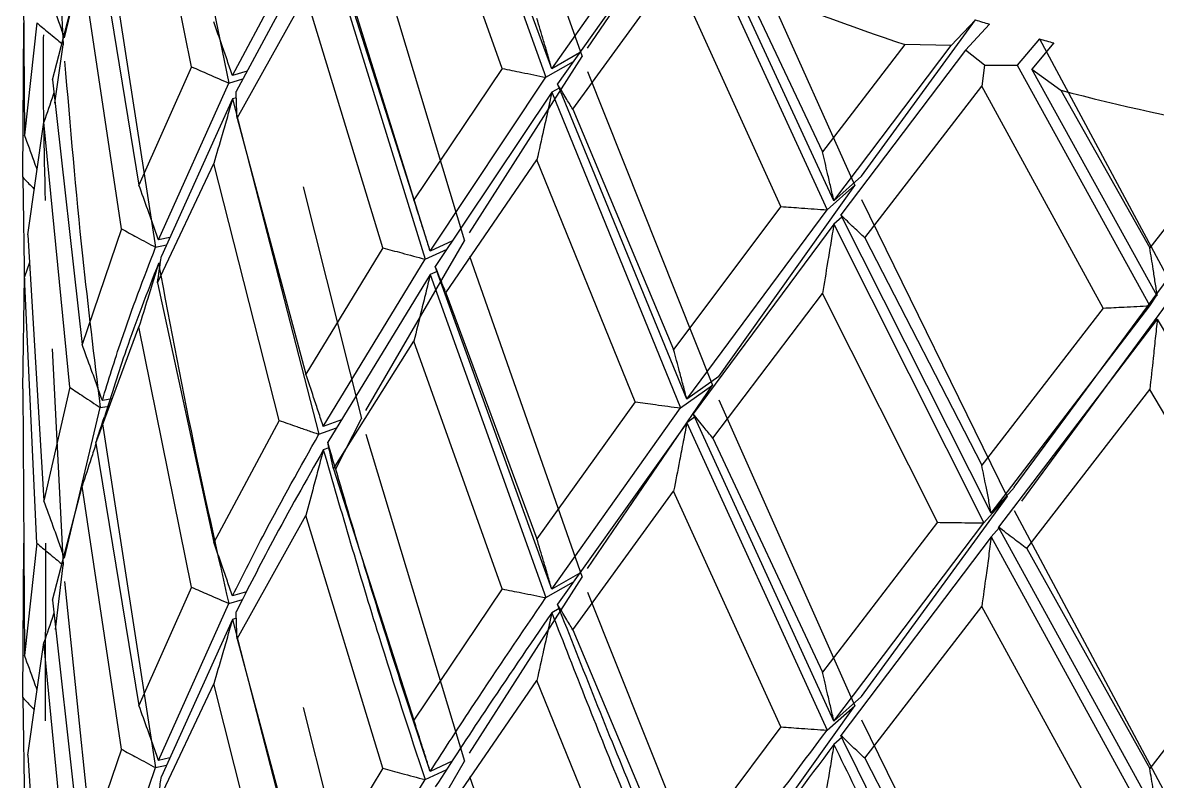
# Model space of a CAD drawing. Extents: x 0 to 16.5, y -14 to 0.
# Drawn here: x 13.3648 to 13.4438, y -5.3993 to -5.3464 of the extents above; entities that cross this region are included whole.
import ezdxf

# ---------------------------------------------------------------- set-up
doc = ezdxf.new("R2010")
doc.units = 0
doc.header["$LTSCALE"] = 0.5
doc.header["$MEASUREMENT"] = 0
doc.layers.add('Mounting', color=4, linetype='CONTINUOUS')

msp = doc.modelspace()

# ---------------------------------------------------------------- linework, layer by layer
at = {"layer": 'Mounting', "linetype": 'Continuous', "lineweight": 25, "transparency": 16777216}
for p, q in [((13.37422769148238, -5.326858379747407), (13.37912292658398, -5.35057247129852)), ((13.39715493361664, -5.330113112648064), (13.40374992453216, -5.348732970523685)), ((13.37653733125939, -5.34944193522395), (13.37286204801725, -5.331280867772051)), ((13.39444349934177, -5.33142407704068), (13.4012369837121, -5.350169865233184)), ((13.40163938021012, -5.349586549250645), (13.39518025771172, -5.331926822179383)), ((13.36682221947209, -5.332811144837649), (13.3675907288705, -5.347899641075742)), ((13.39817277097287, -5.349555851701567), (13.39202521702828, -5.332292005425757)), ((13.36476049593897, -5.335609636875319), (13.36489348068837, -5.354205878972522)), ((13.36767862846143, -5.347408282346521), (13.37016632888385, -5.336914120171201)), ((13.37031269103509, -5.338048891150009), (13.37402452771452, -5.362023563153613)), ((13.40414051740935, -5.348142820404874), (13.41092449139708, -5.338135411727066)), ((13.37938071099354, -5.350049557781219), (13.38540581426451, -5.338777367670914)), ((13.38868188508342, -5.338758658744325), (13.39556344787272, -5.361580474178226)), ((13.36985086927174, -5.339388749963859), (13.37286194308557, -5.357697115753112)), ((13.38571530946654, -5.33987053345065), (13.37964088768616, -5.351159171646941)), ((13.38571530946665, -5.33987053345075), (13.3928041136996, -5.362857668336247)), ((13.39316206839622, -5.362297403695649), (13.38602709858262, -5.339329518984826)), ((13.40163947568184, -5.349586604351686), (13.40862759479628, -5.339687888096535)), ((13.41481126465759, -5.339969518192817), (13.4227668213913, -5.357706733972009)), ((13.4094986849431, -5.340113104995595), (13.40204374687409, -5.350635484711631)), ((13.3864308044054, -5.34118716923615), (13.39202523632667, -5.358708882463787)), ((13.41263134465658, -5.34157719411111), (13.42082634387291, -5.359413774836355)), ((13.36682875670112, -5.350341795923157), (13.36889967358263, -5.342387294656959)), ((13.37165782361739, -5.36074327033954), (13.36889966836562, -5.342387254991138)), ((13.42130399974914, -5.358777074521413), (13.41353311291376, -5.341980545562919)), ((13.40310776683511, -5.352403961154991), (13.4101338494714, -5.342743315943821)), ((13.41760791207664, -5.359180869059429), (13.41013384930731, -5.342743315554372)), ((13.41497398545463, -5.343657861695803), (13.42050739639586, -5.35536511998265)), ((13.37970583259548, -5.353030978092519), (13.38448850637841, -5.344450185929418)), ((13.38986775155075, -5.362062096431998), (13.38448853300316, -5.344450278715186)), ((13.3647604950526, -5.3571298082189), (13.36483744338769, -5.34636976833022)), ((13.36573697523638, -5.346363394199386), (13.36489348036077, -5.354205866543595)), ((13.42323047134854, -5.357064765137892), (13.43116989019895, -5.34616422950468)), ((13.43116989019895, -5.34616422950468), (13.42948242454762, -5.347958386355046)), ((13.43214577093817, -5.346466533941992), (13.43048768279458, -5.348269790946361)), ((13.36701231642139, -5.351978234967632), (13.36759071914638, -5.347899638895171)), ((13.42624141842158, -5.347880926195657), (13.42050736818485, -5.355365066503282)), ((13.42130411298424, -5.358777116962216), (13.42948245200952, -5.347958397231537)), ((13.42948245321426, -5.347958395391743), (13.42624141986058, -5.347880924287779)), ((13.43563244953567, -5.347491862083317), (13.43407932215141, -5.349325984915225)), ((13.43662981503793, -5.347769830488645), (13.43510671013555, -5.349612323011641)), ((13.43563244953567, -5.347491862083317), (13.44460087608329, -5.364202462202144)), ((13.39591095103329, -5.361012707050634), (13.40374982490047, -5.348732976783566)), ((13.40358067666579, -5.34846616301968), (13.40163942840285, -5.349586545089693)), ((13.43048768742508, -5.348269795464262), (13.42178321281728, -5.359772411679018)), ((13.43181389103403, -5.349329813084807), (13.43048768904335, -5.34826979333728)), ((13.37653733434848, -5.349441949137372), (13.37286196054733, -5.3576972109243)), ((13.39817276738867, -5.349555791326338), (13.39202523003112, -5.358708863823082)), ((13.40123701287909, -5.350169839830713), (13.4031475240621, -5.349077542501163)), ((13.43181389103403, -5.349329813084807), (13.43161176137915, -5.350793289941464)), ((13.43181389103403, -5.349329813084807), (13.43407931512701, -5.349325983402906)), ((13.43407931677299, -5.349325986489788), (13.44331767004559, -5.366105053012859)), ((13.36682875148326, -5.350341740717866), (13.36889968884579, -5.368804292009742)), ((13.37912286369143, -5.350572489548881), (13.38011114956534, -5.350285242176184)), ((13.38039912462587, -5.349750072511441), (13.37938065747864, -5.350049573357978)), ((13.39316206857784, -5.362297403825096), (13.40123707336807, -5.350169895465669)), ((13.40414065362402, -5.349776326409298), (13.41285089462242, -5.371652336728914)), ((13.43510668207639, -5.349612313230779), (13.43712030922938, -5.351080081050938)), ((13.44384970944616, -5.36540710417465), (13.43510668331736, -5.349612315845491)), ((13.3742276851273, -5.361514574166861), (13.37912289663199, -5.350572536194719)), ((13.40216004671233, -5.350919371203219), (13.40163943839944, -5.351219837792669)), ((13.41105445352803, -5.372623907737392), (13.40204368899078, -5.350635429792533)), ((13.42346110740478, -5.361374562478588), (13.43161176110713, -5.350793290312197)), ((13.44008568010553, -5.366263432423352), (13.43161176091899, -5.350793289944122)), ((13.43712030922037, -5.351080080707817), (13.44332561347249, -5.362075263790416)), ((13.37938070965165, -5.351682789744416), (13.37443339228459, -5.362638312484165)), ((13.37965334657726, -5.351602615241745), (13.37938070980814, -5.351682789593923)), ((13.37938070965165, -5.351682789744416), (13.38540575651654, -5.375066818460141)), ((13.40163941414762, -5.351219880987287), (13.39352210996507, -5.363369395011631)), ((13.40163941414777, -5.351219880987372), (13.41061197275123, -5.373232727117056)), ((13.40310779918318, -5.352404041731617), (13.41013387313884, -5.369160189976142)), ((13.36512575983848, -5.3611522509308), (13.36623377064111, -5.353293737581424)), ((13.36804454440909, -5.371788161625375), (13.3662337679341, -5.353293703620608)), ((13.37970582345633, -5.353030941318252), (13.38448837353049, -5.370866542735115)), ((13.44966284415464, -5.353858822939358), (13.44332558206892, -5.362075213927284)), ((13.37415893781868, -5.364503786169308), (13.37807727043764, -5.356185993448946)), ((13.38262952309244, -5.374098496737332), (13.37807725638628, -5.356185933836429)), ((13.394259920133, -5.365192506010033), (13.40060501701947, -5.355936654700741)), ((13.40745317689424, -5.372806889958881), (13.40060512070409, -5.355936783665484)), ((13.36476049469675, -5.357129779300621), (13.36489347535157, -5.364950663421155)), ((13.42323174350904, -5.357063879366493), (13.42130405671859, -5.358777063981279)), ((13.38431233416215, -5.357818674404854), (13.38838126840007, -5.373963185260592)), ((13.41328045644632, -5.371037432525554), (13.42276670302601, -5.357706753455673)), ((13.42082637051988, -5.35941374604819), (13.4227681280158, -5.357705734246736)), ((13.42323063290717, -5.358698253079254), (13.43338887278666, -5.379429693729051)), ((13.41760790778184, -5.35918080916214), (13.41013386536448, -5.369160172188927)), ((13.41105445375232, -5.372623907842211), (13.42082644360431, -5.359413793580529)), ((13.43227588317053, -5.380577751979359), (13.42178313755833, -5.359772364836374)), ((13.42130404573866, -5.360410401409638), (13.41149862429787, -5.373647115208144)), ((13.42130404573884, -5.360410401409709), (13.43176821484673, -5.381244207787176)), ((13.42185704376235, -5.359918908671887), (13.42130406441832, -5.360410355610782)), ((13.36512576138565, -5.361152288525744), (13.3662337955568, -5.379710873946024)), ((13.37165783103799, -5.36074331361317), (13.36889968722567, -5.368804279698963)), ((13.37502014563446, -5.361338984143146), (13.37422772222705, -5.361514541830957)), ((13.42346114539878, -5.36137463878822), (13.4316117882421, -5.377210161262823)), ((13.37402453333595, -5.362023557444886), (13.37478612756141, -5.361857202428013)), ((13.38986775592689, -5.362062109892562), (13.38448840006848, -5.370866635237292)), ((13.38868182799674, -5.373415037487646), (13.39556346720038, -5.361580474027221)), ((13.3928040587753, -5.362857693733417), (13.39433853098725, -5.362147422983043)), ((13.39472697311128, -5.361566025153465), (13.39316202186787, -5.362297425481529)), ((13.38571531322314, -5.374526701383289), (13.39280407115178, -5.362857737630307)), ((13.39591091941946, -5.362645911310523), (13.40374986367861, -5.385022793930887)), ((13.36524193342412, -5.36309806669351), (13.36489348796565, -5.364079234985397)), ((13.37435953240931, -5.363118657386423), (13.37422767974507, -5.363147868724852)), ((13.3936433942015, -5.363705681480724), (13.39316206751025, -5.363930635774466)), ((13.40163941686483, -5.385876048179114), (13.39352215600342, -5.363369527442387)), ((13.36476049197193, -5.371899947523644), (13.36489348402727, -5.364079166054324)), ((13.36573699341945, -5.382653656028722), (13.36489348619946, -5.364079248243286)), ((13.37415892693607, -5.364503731940715), (13.37807730701152, -5.382602968818105)), ((13.39316206737376, -5.363930635942737), (13.38602714503359, -5.375619062378306)), ((13.39316206737376, -5.363930635942737), (13.40123700096475, -5.386459354149906)), ((13.43388171936095, -5.378758835859742), (13.44460074415755, -5.364202496868558)), ((13.39425990771313, -5.365192470543548), (13.4006049136602, -5.382353069918452)), ((13.41287705387966, -5.375341854248717), (13.42050739790309, -5.365238282748223)), ((13.42852503981815, -5.381206716768261), (13.42050743890157, -5.365238367238248)), ((13.44511722805219, -5.365134447667444), (13.4343757401736, -5.379719901981773)), ((13.44331769300795, -5.366105021215361), (13.44382208958343, -5.365357207276375)), ((13.43227588342767, -5.38057775205499), (13.44331777549366, -5.366105059310755)), ((13.44008567528783, -5.366263373078837), (13.43161177932871, -5.37721014448789)), ((13.36985089015342, -5.375678873565519), (13.37286198748426, -5.367570483270697)), ((13.37653736667281, -5.385732123289415), (13.3728619834196, -5.367570461496285)), ((13.44384976547776, -5.367040424874247), (13.43278477074733, -5.381543146545923)), ((13.44384976547797, -5.36704042487429), (13.45534821068762, -5.386541970197953)), ((13.36682219020965, -5.369100794974486), (13.36759070957321, -5.384189978366635)), ((13.38643067452774, -5.377476716164196), (13.39202517853396, -5.368581870932502)), ((13.39817258281857, -5.385845328710047), (13.392025159056, -5.368581813353885)), ((13.4041405795082, -5.384432713111423), (13.41285091853819, -5.371652333954742)), ((13.41061192819566, -5.37323275854871), (13.41285387956827, -5.371650195472341)), ((13.41328342745278, -5.371035284707943), (13.41105441588874, -5.372623934628933)), ((13.36476049144277, -5.371899991575233), (13.36489347287338, -5.390495561238552)), ((13.36804454096211, -5.371788132937752), (13.36623378901168, -5.379710791342632)), ((13.43474357575581, -5.383035447588554), (13.44332561515029, -5.371948426362792)), ((13.45216239879866, -5.386894464121724), (13.44332566078844, -5.371948505597388)), ((13.36767861962806, -5.383698662171412), (13.37016637347853, -5.373204201084974)), ((13.37016639654862, -5.373204236792475), (13.37080589468268, -5.373107203305182)), ((13.37099409020058, -5.372600423701925), (13.37031274788047, -5.372705790277152)), ((13.40745318236619, -5.372806902822063), (13.40060501701947, -5.382353198488971)), ((13.40163941741061, -5.385876048494112), (13.41061191946711, -5.373232802224322)), ((13.41328041740649, -5.372670641071323), (13.42276674909555, -5.393996565456106)), ((13.38262953991053, -5.374098557799897), (13.37807730416969, -5.382602956777944)), ((13.38698427628395, -5.37405109041228), (13.38571533708573, -5.374526691993935)), ((13.38658656450742, -5.377476492559026), (13.38838132695995, -5.373963188691306)), ((13.41159991416338, -5.373868381438243), (13.41105445284921, -5.374257139911123)), ((13.42130404771812, -5.395066568316565), (13.41149868040858, -5.373647241442498)), ((13.37031270619794, -5.374339122507621), (13.37008676721054, -5.375043695412614)), ((13.370350590485, -5.374333262688893), (13.37031270563036, -5.374339121413868)), ((13.37031270619794, -5.374339122507621), (13.37402451085183, -5.398313902637994)), ((13.38540576279562, -5.375066812029516), (13.38664482003859, -5.374607187474425)), ((13.41105445273868, -5.374257140094386), (13.40204375186929, -5.386924966554034)), ((13.41105445273868, -5.374257140094386), (13.42082635970998, -5.395703261745865)), ((13.36985089563672, -5.37567891073401), (13.37286204028907, -5.393987625103364)), ((13.38868175197106, -5.37504816640373), (13.39556347034213, -5.397870529680176)), ((13.41287703872189, -5.375341820455105), (13.42050719333522, -5.391654680946743)), ((13.38610989867889, -5.376012126807552), (13.38571529892254, -5.376160023779804)), ((13.38643065845593, -5.377476663570647), (13.39202522923252, -5.394998841007677)), ((13.3668287821505, -5.386632049746567), (13.36889970535768, -5.378677577887387)), ((13.37165787147287, -5.397033588771023), (13.36889971609968, -5.378677659292961)), ((13.43388386064971, -5.378756377928255), (13.43227585606527, -5.380577782798326)), ((13.40310763304777, -5.388693606615931), (13.41013380177078, -5.379033186279798)), ((13.41760768661944, -5.395470371157742), (13.41013377771748, -5.379033131341799)), ((13.42323054500147, -5.393354649609677), (13.43338890024531, -5.379429687838481)), ((13.43176818260716, -5.381244243877262), (13.43339103697118, -5.379427240124144)), ((13.43388167460133, -5.380392049488833), (13.44460079550502, -5.400492302959634)), ((13.37970585841514, -5.389321061532584), (13.38448843451224, -5.38073991456136)), ((13.38986781732543, -5.39835227897683), (13.38448842508756, -5.380739882088804)), ((13.42852504614674, -5.381206728915615), (13.42050723420017, -5.391654765180192)), ((13.42130404836545, -5.395066568559187), (13.4317681531551, -5.381244289868917)), ((13.43281571491942, -5.381599510193894), (13.43227588272848, -5.382210984221089)), ((13.44384976663294, -5.401696591591019), (13.43278483447806, -5.381543265510643)), ((13.36476049003152, -5.393419368808054), (13.36483743776846, -5.382659845436422)), ((13.36573698927992, -5.382653591872923), (13.36489347514081, -5.390495648059769)), ((13.36634037881822, -5.382657762990064), (13.36632585252431, -5.395059065773722)), ((13.43227588264875, -5.382210984415892), (13.42178321411628, -5.396061893139617)), ((13.43227588264875, -5.382210984415892), (13.44331768377493, -5.402394538128831)), ((13.43474355852261, -5.383035415759792), (13.44332538743208, -5.398364850783949)), ((13.36705726870174, -5.388669029208259), (13.36759070826393, -5.384189979184441)), ((13.39591093372652, -5.397302721642134), (13.40374993990198, -5.385022789185598)), ((13.40359105256072, -5.384749671099868), (13.40163943743416, -5.385876036442596)), ((13.36767862022169, -5.38533189759552), (13.37016639343768, -5.409493751744861)), ((13.37653736395762, -5.385732111792109), (13.37286202529521, -5.393987543806531)), ((13.39817260500492, -5.385845387406562), (13.39202522529322, -5.394998829378892)), ((13.40123700762704, -5.386459346934259), (13.40315491574973, -5.385362820455782)), ((13.36682878624125, -5.386632093582094), (13.36889965019773, -5.405093977094253)), ((13.37912297426029, -5.386862644002449), (13.38008894551056, -5.386581882509745)), ((13.38036326763397, -5.386050756689883), (13.37938076208798, -5.386339682242493)), ((13.40414048080378, -5.3860658526267), (13.41285092242574, -5.407942389181301)), ((13.37422768711915, -5.397804929028908), (13.37912295875986, -5.386862610634651)), ((13.40215798059422, -5.387210079219528), (13.4016394052577, -5.387509372495316)), ((13.42346095026652, -5.397664225587192), (13.43161170641782, -5.387083166859185)), ((13.44008542719897, -5.402552963539407), (13.43161167884045, -5.38708311505313)), ((13.45216240570732, -5.386894475466093), (13.44332543292159, -5.398364929779106)), ((13.37938072363844, -5.387973019333813), (13.37443337463142, -5.398928635309531)), ((13.37965336417003, -5.387892842711878), (13.37938072311488, -5.387973018306241)), ((13.37938072363844, -5.387973019333813), (13.38540574282543, -5.411357159797916)), ((13.40310761248922, -5.388693556244391), (13.4101338643783, -5.40545014948178)), ((13.36512574432432, -5.397441849865828), (13.36623377792049, -5.389583809852226)), ((13.36804449577023, -5.408077725469539), (13.3662337788848, -5.389583822084532)), ((13.37970586759494, -5.389321097811631), (13.3844885212581, -5.407157037227762)), ((13.39425995522117, -5.401482585755446), (13.40060501701947, -5.392226447201935)), ((13.40745325913914, -5.409097063524797), (13.40060498059693, -5.392226402084262)), ((13.37415899089725, -5.400794035229211), (13.37807732310042, -5.392476277466571)), ((13.38262956896821, -5.4103888065126), (13.37807733550542, -5.392476329729888)), ((13.36476049098295, -5.393419448197889), (13.36489348024849, -5.401240456389516)), ((13.42323144675238, -5.393353639507225), (13.42130406367483, -5.395066554364377)), ((13.38431240575988, -5.394108952858261), (13.38838131537913, -5.4102533419492)), ((13.41328043507423, -5.407327449463324), (13.42276683965105, -5.39399655059394)), ((13.42082636646432, -5.395703253716349), (13.42276761840093, -5.393995686463398)), ((13.41760771320441, -5.39547042689577), (13.41013385951364, -5.405450138387053)), ((13.42323042793215, -5.394987802213876), (13.43338890470876, -5.415719742558466)), ((13.42185621585798, -5.396209160014507), (13.42130403889137, -5.396699893872295)), ((13.37165786076769, -5.397033525515724), (13.36889966141106, -5.405094063097721)), ((13.36512574295553, -5.397441814008488), (13.36623377357621, -5.41600057464909)), ((13.37502009616427, -5.397629374677308), (13.3742276887907, -5.397804928753771)), ((13.42346092611974, -5.397664177927496), (13.43161177819805, -5.413500121909152)), ((13.37031269209242, -5.408995382830398), (13.37402450943907, -5.398313903620917)), ((13.37402450967949, -5.398313903822341), (13.37478609790079, -5.398147550191098)), ((13.38986780827664, -5.39835225182216), (13.38448849847082, -5.4071569582227)), ((13.38868178963016, -5.409705093643126), (13.39556342474776, -5.397870529910108)), ((13.39280415535087, -5.399147835621534), (13.39431444831575, -5.39844875696653)), ((13.39469131896899, -5.397872828331955), (13.39316211310932, -5.398587522485656)), ((13.38571530459641, -5.410817084855523), (13.39280414809755, -5.39914780363398)), ((13.3959109998795, -5.398936143565663), (13.40374990842998, -5.42131290014666))]:
    msp.add_line(p, q, dxfattribs=at)
for centre, radius, start, end in [((13.4740582792686, -5.203159402583026), 0.1524164388723026, 247.1916207016378, 251.716134890516), ((13.47893738779864, -5.193690399869155), 0.1597811082408128, 252.6050999310994, 252.9714466228035), ((13.480782245969, -5.187420262743316), 0.1663172301153322, 254.2483632720139, 254.6050478810791), ((13.48348490630166, -5.171498190963206), 0.1854705665343186, 255.5234592201608, 259.4928572152457)]:
    msp.add_arc(centre, radius, start, end, dxfattribs=at)
for points, knots in [([(13.36762885643946, -5.347268570513378), (13.36751440051814, -5.346946520203232), (13.36726893342645, -5.34625583725655), (13.36680580682232, -5.344972462193894), (13.36645212554856, -5.344012814881296), (13.36623377810161, -5.34342037033808)], [0, 0, 0, 0, 0.2505381069088048, 0.5373147998438298, 1, 1, 1, 1]), ([(13.36573700412148, -5.346363340673676), (13.36601237602424, -5.346593464926599), (13.3664572876427, -5.346965271028793), (13.3670414747456, -5.347448532679849), (13.36734991159965, -5.347701814485589), (13.36748679838539, -5.347814223012065)], [0, 0, 0, 0, 0.4746201760551485, 0.7668321588286037, 1, 1, 1, 1]), ([(13.37938071092803, -5.350049557913593), (13.37926253776688, -5.349703697048838), (13.37902619144293, -5.349011975314411), (13.37859334270922, -5.347765538162506), (13.37827427285071, -5.346867440603418), (13.3780772985043, -5.346313009731972)], [0, 0, 0, 0, 0.2767567877840318, 0.5535135795018719, 1, 1, 1, 1]), ([(13.40163942794637, -5.349586673447448), (13.40154564910923, -5.349260184101212), (13.40135809143364, -5.348607205404079), (13.40101457420435, -5.347431640360924), (13.40076134937947, -5.346585762960359), (13.4006050146205, -5.34606353912389)], [0, 0, 0, 0, 0.2767379150879114, 0.5534758340930921, 1, 1, 1, 1]), ([(13.36620018651384, -5.347210821997535), (13.36619627651699, -5.347510303424315), (13.36614597293973, -5.351363244392473), (13.36623953843064, -5.355216137878514), (13.36632583126231, -5.358769553628491)], [0, 0, 0, 0, 0.07772800809505868, 1, 1, 1, 1]), ([(13.36767864191396, -5.349041615014343), (13.36806457899907, -5.353573985871506), (13.36875189170238, -5.361645653991388), (13.36973519736346, -5.369680911190727), (13.37016636115552, -5.373204242847635)], [0, 0, 0, 0, 0.5615160075763395, 0.9999999999999999, 0.9999999999999999, 0.9999999999999999, 0.9999999999999999]), ([(13.37653733704877, -5.349441936298774), (13.376922436741, -5.349611690399186), (13.37754463971272, -5.349885960952662), (13.37840712993725, -5.350262334007908), (13.37888432654731, -5.35046908982352), (13.37912292586085, -5.350572468168281)], [0, 0, 0, 0, 0.4481508116984644, 0.7240742395864506, 1, 1, 1, 1]), ([(13.39817272872414, -5.349555871583078), (13.39862987133724, -5.349648635782131), (13.39936845960712, -5.349798511438706), (13.40039022890641, -5.350002632946939), (13.40095474440573, -5.350114155235858), (13.40123700334822, -5.350169916615968)], [0, 0, 0, 0, 0.4481630807123534, 0.7240803743193037, 1, 1, 1, 1]), ([(13.37970584893512, -5.353030942905761), (13.37969425066054, -5.352751352763391), (13.37967551142363, -5.352299621268401), (13.37965488678594, -5.351675680992429), (13.37964555455699, -5.35133134092942), (13.37964088842281, -5.351159170170206)], [0, 0, 0, 0, 0.4481514002250771, 0.7240745338566665, 1, 1, 1, 1]), ([(13.40310765975624, -5.352404043291415), (13.40294693194209, -5.352140206545315), (13.40268725000744, -5.351713935354994), (13.40233357567435, -5.351124226186627), (13.40214034353163, -5.350798418068678), (13.40204372705197, -5.350635513321279)], [0, 0, 0, 0, 0.4481630807123486, 0.7240803743193089, 1, 1, 1, 1]), ([(13.36693192427159, -5.351261533334934), (13.36691673420579, -5.351306427249284), (13.36668736677361, -5.351984317785821), (13.36645281345569, -5.352661433743165), (13.36623379364355, -5.353293707083367)], [0, 0, 0, 0, 0.06622590513511081, 1, 1, 1, 1]), ([(13.37938070965165, -5.351682789744416), (13.37926253676934, -5.352098153001208), (13.37902619100304, -5.352928879520732), (13.37859334249195, -5.354429895893389), (13.37827427346331, -5.355515654721586), (13.3780772992397, -5.356185937585224)], [0, 0, 0, 0, 0.2767561491702325, 0.5535123023081363, 1, 1, 1, 1]), ([(13.40163941414769, -5.351219880987173), (13.40154563267053, -5.351654619000314), (13.40135806971491, -5.35252409503255), (13.40101455740076, -5.354096100298861), (13.40076134009546, -5.355234193555347), (13.40060501692948, -5.355936793011736)], [0, 0, 0, 0, 0.2767522736947763, 0.5535045511952456, 1, 1, 1, 1]), ([(13.36576516468863, -5.356617302770871), (13.36569465792569, -5.356419420160819), (13.36540789311258, -5.355614592831927), (13.36511463671889, -5.354811507744444), (13.36489348317075, -5.354205876902711)], [0, 0, 0, 0, 0.2458696454935022, 1, 1, 1, 1]), ([(13.42130405636698, -5.358777192388061), (13.42123182453903, -5.358460773315798), (13.42108736088212, -5.357827935166782), (13.42082277157643, -5.356689258111601), (13.42062772872304, -5.355870572809437), (13.4205073140777, -5.355365136703597)], [0, 0, 0, 0, 0.2767379150879675, 0.553475834093117, 1, 1, 1, 1]), ([(13.36476050947352, -5.357129801128522), (13.36499241499389, -5.357375365531652), (13.36526194796091, -5.357660773580889), (13.36553430402152, -5.357945286239158), (13.36557232557879, -5.35798500488653)], [0, 0, 0, 0, 0.8603976089648319, 1, 1, 1, 1]), ([(13.37422769543004, -5.361514548500196), (13.37410387955639, -5.361161366307698), (13.37385624780735, -5.360455001917657), (13.3734027153371, -5.359181706569288), (13.37306839333626, -5.358263800478881), (13.37286199746304, -5.3576971251521)], [0, 0, 0, 0, 0.2767477430805123, 0.5534954901094943, 1, 1, 1, 1]), ([(13.39316206848702, -5.362297403966949), (13.39305899652016, -5.361964963920997), (13.39285285258497, -5.361300083824389), (13.39247531702693, -5.360102804910824), (13.39219702068987, -5.359240943826308), (13.39202521743851, -5.358708883152815)], [0, 0, 0, 0, 0.2767567877678887, 0.553513579469479, 1, 1, 1, 1]), ([(13.41760785028219, -5.359180895252237), (13.41808842042399, -5.359216777416904), (13.41886485967822, -5.359274750892041), (13.41993783389541, -5.359351804412626), (13.42053018859817, -5.359393150487904), (13.42082636720119, -5.359413823612925)], [0, 0, 0, 0, 0.4481630807122483, 0.724080374319233, 1, 1, 1, 1]), ([(13.42346097108598, -5.361374659379607), (13.42320871026657, -5.361135874690802), (13.42280114186922, -5.360750079175077), (13.42224275838623, -5.360215695802154), (13.42193637945748, -5.359920194293579), (13.42178318934574, -5.359772442914874)], [0, 0, 0, 0, 0.4481630807122982, 0.7240803743193989, 1, 1, 1, 1]), ([(13.42130404573874, -5.360410401409524), (13.42123181187736, -5.36085520998013), (13.42108734415357, -5.361744827127481), (13.42082275863371, -5.363353719853976), (13.42062772157217, -5.364519004401373), (13.42050731585616, -5.365238390343492)], [0, 0, 0, 0, 0.2767522736947592, 0.5535045511952189, 1, 1, 1, 1]), ([(13.3716578690151, -5.360743272915869), (13.37201011639787, -5.360935329412186), (13.3725792338408, -5.361245630375151), (13.37336882468421, -5.361671967298463), (13.37380595043663, -5.361906372164896), (13.37402451423642, -5.362023575093374)], [0, 0, 0, 0, 0.4481579668240258, 0.7240778174502956, 1, 1, 1, 1]), ([(13.37031270771343, -5.372705787806609), (13.37074050113107, -5.37131049132239), (13.37182349868885, -5.367778172631873), (13.37319485856317, -5.364192726135471), (13.37402451940665, -5.362023562066881)], [0, 0, 0, 0, 0.3950086632827662, 1, 1, 1, 1]), ([(13.38986776030128, -5.362062096624811), (13.39030559720123, -5.362181931059212), (13.39101300732325, -5.362375546745483), (13.39199223537863, -5.362640200426114), (13.39253348615944, -5.362785176811698), (13.39280411269372, -5.362857665310884)], [0, 0, 0, 0, 0.4481508116984743, 0.7240742395864742, 1, 1, 1, 1]), ([(13.44384977247115, -5.365407214783716), (13.44380224452987, -5.365098060387425), (13.44370718864665, -5.364479751590437), (13.44353309108688, -5.363367685457689), (13.44340475451357, -5.362568616482122), (13.44332552267969, -5.362075291012331)], [0, 0, 0, 0, 0.2767379150879055, 0.5534758340930782, 1, 1, 1, 1]), ([(13.37415897759984, -5.364503735351263), (13.37419808310738, -5.364224978488352), (13.3742612650915, -5.363774596616366), (13.37435376202435, -5.363152839627801), (13.37440684737783, -5.362809831048253), (13.37443339016675, -5.36263832603376)], [0, 0, 0, 0, 0.4481561561068868, 0.7240769120709526, 0.9999999999999999, 0.9999999999999999, 0.9999999999999999, 0.9999999999999999]), ([(13.37422770820255, -5.363147879240756), (13.37344532242204, -5.365163758384739), (13.3720519769609, -5.368753823702164), (13.37094641937612, -5.372289804885554), (13.37046165007249, -5.37384027603197)], [0, 0, 0, 0, 0.5615160075762938, 1, 1, 1, 1]), ([(13.37422770820265, -5.363147879240529), (13.37410389357998, -5.363555923112543), (13.37385626433291, -5.364372010862397), (13.37340273279418, -5.365846272041395), (13.37306840980599, -5.366912322878775), (13.37286201215354, -5.36757046006349)], [0, 0, 0, 0, 0.2767459129381198, 0.5534918298429107, 1, 1, 1, 1]), ([(13.37422770820273, -5.363147879241041), (13.37506952713527, -5.367605773922349), (13.37656871668855, -5.375544807932357), (13.37834435320853, -5.383412706584835), (13.37912294139891, -5.386862654197955)], [0, 0, 0, 0, 0.5615160075762834, 1, 1, 1, 1]), ([(13.39425994198462, -5.365192468506578), (13.3941478772435, -5.364920379812688), (13.39396681516239, -5.364480768346326), (13.39372187208667, -5.363872937515097), (13.393588698205, -5.363537241930317), (13.39352211098274, -5.363369393428485)], [0, 0, 0, 0, 0.4481514002254038, 0.7240745338567548, 1, 1, 1, 1]), ([(13.39316206737376, -5.363930635942737), (13.3930589956501, -5.36435941998667), (13.39285285220132, -5.365216988080675), (13.39247531683744, -5.366767162666463), (13.39219702122423, -5.367889157875055), (13.39202521807999, -5.368581810922748)], [0, 0, 0, 0, 0.2767561491701802, 0.5535123023080802, 1, 1, 1, 1]), ([(13.44008560146606, -5.366263467134942), (13.44056859591533, -5.366240899082385), (13.44134895203273, -5.366204436721603), (13.44242623704583, -5.366151054648924), (13.44302054220906, -5.366120417457523), (13.44331769604647, -5.366105098797078)], [0, 0, 0, 0, 0.4481630807123055, 0.7240803743194053, 0.9999999999999999, 0.9999999999999999, 0.9999999999999999, 0.9999999999999999]), ([(13.44384976547786, -5.367040424874119), (13.44380223619859, -5.367492498325205), (13.4437071776394, -5.368396645233602), (13.44353308257067, -5.370032148501764), (13.44340474980836, -5.371217048793255), (13.44332552384991, -5.371948544473369)], [0, 0, 0, 0, 0.2767522736947978, 0.5535045511952706, 1, 1, 1, 1]), ([(13.37031270982666, -5.372705780669492), (13.37018460421579, -5.372344978606435), (13.36992839299224, -5.371623374475249), (13.36945914442477, -5.370322161343637), (13.3691132366912, -5.36938367384198), (13.36889968734436, -5.368804289880444)], [0, 0, 0, 0, 0.2767463128874626, 0.5534926296910287, 1, 1, 1, 1]), ([(13.41105445364018, -5.37262390799637), (13.41097098760715, -5.372302783420849), (13.41080405553989, -5.371660534265203), (13.41049833327303, -5.370504702047285), (13.41027297334281, -5.36967339295542), (13.41013384981301, -5.36916019322608)], [0, 0, 0, 0, 0.2767567877841038, 0.553513579501717, 1, 1, 1, 1]), ([(13.38571531301294, -5.374526701748962), (13.38560408453588, -5.374187777441705), (13.38538162758014, -5.37350992882233), (13.38497420222759, -5.372288859523167), (13.38467386814349, -5.371409451927178), (13.3844884549329, -5.370866543897648)], [0, 0, 0, 0, 0.2767477430805187, 0.5534954901096542, 1, 1, 1, 1]), ([(13.3680445448985, -5.371788153630519), (13.36836007879887, -5.372000407663833), (13.36886988109327, -5.372343342584799), (13.36957793539457, -5.372814979543307), (13.36997021677022, -5.373074473081303), (13.37016635828687, -5.373204220398591)], [0, 0, 0, 0, 0.448155518639349, 0.7240765933428487, 1, 1, 1, 1]), ([(13.40745318822349, -5.372806888933653), (13.40792462675766, -5.372871566353012), (13.40868632681313, -5.372976065222645), (13.40973949573448, -5.373117432881912), (13.41032114542971, -5.373194293671162), (13.41061197150656, -5.373232724228217)], [0, 0, 0, 0, 0.4481508116985463, 0.7240742395863099, 1, 1, 1, 1]), ([(13.36985089554468, -5.375678900524861), (13.36994027340064, -5.37540402905033), (13.37008467906264, -5.374959925789781), (13.3702892770009, -5.374347155460299), (13.37040419420102, -5.374009229737425), (13.3704616530439, -5.373840266162006)], [0, 0, 0, 0, 0.4481577159257899, 0.7240776920112219, 1, 1, 1, 1]), ([(13.38262959820839, -5.374098493578927), (13.3830433345102, -5.374244085195599), (13.38371179808909, -5.374479313994001), (13.38463771790475, -5.374801587347946), (13.38514973330734, -5.374978416928627), (13.38540574209045, -5.375066832092571)], [0, 0, 0, 0, 0.4481579668241107, 0.7240778174503372, 1, 1, 1, 1]), ([(13.41287708028823, -5.375341813817784), (13.41266944684751, -5.3750891181447), (13.41233397520394, -5.374680839822673), (13.41187541887799, -5.374115683549249), (13.41162422368129, -5.37380330394798), (13.41149862555208, -5.373647113487181)], [0, 0, 0, 0, 0.4481514002254423, 0.7240745338565826, 1, 1, 1, 1]), ([(13.41105445273868, -5.374257140094386), (13.41097098690259, -5.374697239582019), (13.41080405522921, -5.375577438563596), (13.41049833311957, -5.377169059823643), (13.41027297377548, -5.378321606945349), (13.41013385033244, -5.379033120925399)], [0, 0, 0, 0, 0.2767561491701798, 0.5535123023080801, 1, 1, 1, 1]), ([(13.37938070774008, -5.386339715961469), (13.38011844752115, -5.384873707662351), (13.38198609411901, -5.381162391717936), (13.38411673460015, -5.377364502095674), (13.38540574998803, -5.375066818273382)], [0, 0, 0, 0, 0.3950103739682861, 1, 1, 1, 1]), ([(13.39316208763113, -5.398587536653338), (13.3921711320259, -5.395585207242235), (13.38966243867977, -5.387984539990654), (13.38739743907288, -5.380280148334762), (13.38602713393303, -5.375619058128265)], [0, 0, 0, 0, 0.3950086632827847, 1, 1, 1, 1]), ([(13.38643072647078, -5.377476659782104), (13.38636855725377, -5.377199301973107), (13.38626811169684, -5.376751180524508), (13.38613460377747, -5.376131911278947), (13.38606296265751, -5.37579002829969), (13.38602714194617, -5.37561908608771)], [0, 0, 0, 0, 0.4481561561067565, 0.7240769120707695, 0.9999999999999999, 0.9999999999999999, 0.9999999999999999, 0.9999999999999999]), ([(13.36986153899274, -5.375743625713795), (13.36975391888117, -5.37607614934052), (13.36943727263701, -5.377054519981058), (13.36911345327199, -5.378032233897187), (13.3688996919823, -5.378677647390731)], [0, 0, 0, 0, 0.3398749031706696, 1, 1, 1, 1]), ([(13.38571532448693, -5.376160031018728), (13.38450780628011, -5.378296618542763), (13.38235734740615, -5.382101649038418), (13.38046894259922, -5.385819241893458), (13.37964090830847, -5.387449344905093)], [0, 0, 0, 0, 0.561516530938083, 1, 1, 1, 1]), ([(13.38571532448706, -5.376160031018486), (13.3856040971338, -5.376582332631671), (13.38538164242566, -5.377426935864079), (13.38497421790995, -5.378953422985035), (13.38467388293888, -5.380057972430507), (13.38448846812994, -5.380739877117364)], [0, 0, 0, 0, 0.2767459129382213, 0.5534918298429543, 1, 1, 1, 1]), ([(13.3857153244872, -5.376160031018969), (13.38697623374035, -5.380490373359379), (13.38922177836618, -5.388202250281836), (13.39171214190869, -5.395811371647738), (13.3928041264574, -5.399147849563107)], [0, 0, 0, 0, 0.5615160075762727, 0.9999999999999999, 0.9999999999999999, 0.9999999999999999, 0.9999999999999999]), ([(13.43227588329909, -5.380577752223743), (13.43221567106604, -5.380265343229851), (13.43209524659908, -5.379640525237619), (13.43187469915349, -5.378516616752975), (13.43171212494041, -5.377708839902908), (13.43161176149803, -5.377210167550018)], [0, 0, 0, 0, 0.2767567877842139, 0.5535135795016367, 1, 1, 1, 1]), ([(13.36762885114745, -5.383558963163921), (13.36751439105689, -5.383236909427765), (13.3672689167691, -5.382546224044447), (13.36680579228997, -5.381262881889043), (13.36645211868721, -5.380303270467607), (13.36623378080362, -5.379710861180641)], [0, 0, 0, 0, 0.2505473065704604, 0.5373307092701194, 1, 1, 1, 1]), ([(13.42852505323098, -5.381206714242168), (13.42900948927319, -5.38121340792371), (13.42979218931466, -5.381224222859771), (13.43087327056643, -5.381236126041657), (13.43146989829334, -5.381241512046643), (13.43176821341769, -5.381244205060511)], [0, 0, 0, 0, 0.4481508116982859, 0.7240742395864619, 1, 1, 1, 1]), ([(13.43474360556716, -5.3830354037473), (13.43444947800453, -5.382813145099306), (13.43397425851912, -5.38245404362857), (13.43332213005475, -5.381956261943031), (13.43296389197848, -5.381680850810227), (13.43278477218325, -5.381543144661777)], [0, 0, 0, 0, 0.4481514002254079, 0.7240745338567163, 1, 1, 1, 1]), ([(13.36573698235996, -5.382653646517582), (13.36601235205118, -5.382883770945412), (13.36645726453872, -5.383255581042505), (13.36704146135202, -5.383738854233769), (13.36734991021083, -5.383992147380624), (13.36748680566652, -5.384104563684886)], [0, 0, 0, 0, 0.4746087847668978, 0.7668214105034349, 1, 1, 1, 1]), ([(13.37938072698569, -5.386339677072513), (13.37926255752387, -5.385993814154844), (13.37902621859852, -5.385302088314589), (13.3785933659677, -5.384055597005968), (13.37827428758819, -5.383157447830456), (13.37807730159187, -5.382602967108625)], [0, 0, 0, 0, 0.2767463128876693, 0.5534926296911716, 1, 1, 1, 1]), ([(13.40163941713774, -5.385876048889102), (13.4015456372754, -5.385549560470494), (13.40135807754941, -5.384896583628617), (13.40101456575749, -5.383721066479893), (13.40076134563078, -5.382875237705861), (13.40060501852984, -5.38235305978165)], [0, 0, 0, 0, 0.2767477430805678, 0.553495490109484, 1, 1, 1, 1]), ([(13.43227588264875, -5.382210984415892), (13.43221567055777, -5.382659799464591), (13.43209524637496, -5.383557429568455), (13.43187469904279, -5.385180974545378), (13.43171212525255, -5.386357053847661), (13.43161176187274, -5.387083095195095)], [0, 0, 0, 0, 0.2767561491702312, 0.5535123023081361, 1, 1, 1, 1]), ([(13.37653736422569, -5.385732117367326), (13.37692246561357, -5.385901870581122), (13.37754466681252, -5.386176137713036), (13.37840715141405, -5.386552505147449), (13.37888434068207, -5.386759256245085), (13.37912293632433, -5.386862632230745)], [0, 0, 0, 0, 0.4481555186394065, 0.7240765933428222, 0.9999999999999999, 0.9999999999999999, 0.9999999999999999, 0.9999999999999999]), ([(13.39817267448739, -5.385845315434395), (13.39862981744653, -5.385938079163395), (13.39936841209532, -5.386087955241493), (13.40039019374425, -5.38629208023805), (13.40095472126701, -5.386403606290116), (13.40123698622116, -5.386459369551787)], [0, 0, 0, 0, 0.4481579668240818, 0.7240778174503807, 1, 1, 1, 1]), ([(13.39316207735435, -5.398587529328921), (13.39417751098195, -5.39701518352777), (13.39674817264581, -5.393034648548905), (13.3995449627296, -5.388937870099994), (13.40123699650091, -5.386459354629949)], [0, 0, 0, 0, 0.3950086632827825, 0.9999999999999999, 0.9999999999999999, 0.9999999999999999, 0.9999999999999999]), ([(13.36693193180535, -5.387551642827759), (13.36691672212994, -5.387596592998392), (13.36668734564534, -5.388274484659561), (13.36645278430526, -5.388951601848404), (13.36623377644204, -5.389583820220906)], [0, 0, 0, 0, 0.06630878239711763, 1, 1, 1, 1]), ([(13.37970585055574, -5.38932108864168), (13.37969425509242, -5.389041498855789), (13.37967552057996, -5.388589772332566), (13.37965490196124, -5.387965841743252), (13.3796455728725, -5.387621511002891), (13.37964090830841, -5.387449344905207)], [0, 0, 0, 0, 0.4481577159257053, 0.7240776920112981, 1, 1, 1, 1]), ([(13.40163942681169, -5.387509376876011), (13.40005955051763, -5.38981504887559), (13.39724595968007, -5.393921204298522), (13.39465723704397, -5.39791038499186), (13.39352212360722, -5.399659576868771)], [0, 0, 0, 0, 0.561516007576268, 1, 1, 1, 1]), ([(13.40163942681188, -5.387509376875755), (13.40154564789706, -5.387944114251951), (13.40135809006608, -5.388813589010567), (13.40101457897973, -5.390385628188383), (13.40076135810519, -5.391523756555017), (13.40060502965664, -5.392226391525867)], [0, 0, 0, 0, 0.2767459129381838, 0.5534918298428451, 1, 1, 1, 1]), ([(13.40163942681206, -5.387509376876224), (13.40326431860091, -5.39166466536004), (13.40615807722387, -5.399064790071975), (13.40925432695199, -5.406335025220812), (13.41061198289432, -5.409522906954734)], [0, 0, 0, 0, 0.5615160075762916, 1, 1, 1, 1]), ([(13.41105447132717, -5.408914038448586), (13.40982554010375, -5.406046368268974), (13.40671439005144, -5.398786602987443), (13.40380431292204, -5.391396133576251), (13.40204374146956, -5.386924963608209)], [0, 0, 0, 0, 0.3950086632827816, 1, 1, 1, 1]), ([(13.40310769488253, -5.388693543332025), (13.40294696803407, -5.388429706488381), (13.40268728488893, -5.388003430592278), (13.40233360705405, -5.387413714231315), (13.40214037052137, -5.387087898837436), (13.40204375184674, -5.386924990452087)], [0, 0, 0, 0, 0.4481561561068909, 0.7240769120709792, 1, 1, 1, 1]), ([(13.37938072363844, -5.387973019333813), (13.37926255471282, -5.388388382459098), (13.37902621685988, -5.389219108715608), (13.37859336699027, -5.390720177349863), (13.37827429057602, -5.391805988659797), (13.37807730587001, -5.39247632407826)], [0, 0, 0, 0, 0.2767464391736681, 0.5534928823019778, 1, 1, 1, 1]), ([(13.36576518305221, -5.392907027882586), (13.36569466096127, -5.392709104367796), (13.36540788986741, -5.391904268009711), (13.36511462728776, -5.391101173883996), (13.36489348317038, -5.39049557482727)], [0, 0, 0, 0, 0.2459177108406607, 1, 1, 1, 1]), ([(13.42130404804178, -5.395066568990359), (13.42123181542419, -5.394750150955829), (13.42108735018797, -5.394117314882237), (13.42082276507036, -5.392978685137621), (13.42062772583565, -5.392160047957489), (13.42050731708883, -5.391654656941554)], [0, 0, 0, 0, 0.2767477430805202, 0.5534954901096574, 1, 1, 1, 1]), ([(13.36476053353959, -5.393419391718467), (13.36499243740636, -5.393664955736313), (13.36526196941096, -5.393950364353728), (13.3655343247647, -5.394234877768781), (13.36557234705746, -5.394274597393206)], [0, 0, 0, 0, 0.8603945461867655, 1, 1, 1, 1]), ([(13.37422768715063, -5.397804928950521), (13.37410386840877, -5.397451748107898), (13.37385623092327, -5.39674538641755), (13.37340270158889, -5.395472127984704), (13.37306838684608, -5.394554256876972), (13.37286200001702, -5.39398761567584)], [0, 0, 0, 0, 0.2767548831601485, 0.5535097703086777, 1, 1, 1, 1]), ([(13.39316208249272, -5.398587521302218), (13.39305901375243, -5.398255078783222), (13.3928528762704, -5.397590193740527), (13.39247533731326, -5.396392861112901), (13.39219703354411, -5.395530949379776), (13.39202522013158, -5.394998840179014)], [0, 0, 0, 0, 0.2767463128874574, 0.5534926296911812, 1, 1, 1, 1]), ([(13.41760779083479, -5.395470345999684), (13.41808836111031, -5.395506227665194), (13.41886480669869, -5.395564200790673), (13.41993779341976, -5.395641256291967), (13.42053016050104, -5.395682604650148), (13.42082634529327, -5.395703278916613)], [0, 0, 0, 0, 0.4481579668241341, 0.7240778174501233, 1, 1, 1, 1]), ([(13.41105445863641, -5.408914032517401), (13.41230321177151, -5.407204340232852), (13.41546454277806, -5.402876100263811), (13.41880525534466, -5.398407018425587), (13.42082635750591, -5.395703262630377)], [0, 0, 0, 0, 0.3950086632827838, 0.9999999999999999, 0.9999999999999999, 0.9999999999999999, 0.9999999999999999]), ([(13.43227589875595, -5.416867880665436), (13.43086270210588, -5.414160483029619), (13.42728506753365, -5.407306462124581), (13.42385709721638, -5.400300461231041), (13.42178320487191, -5.396061891385415)], [0, 0, 0, 0, 0.3950086632828078, 1, 1, 1, 1]), ([(13.42346101929054, -5.39766415436533), (13.42320875934515, -5.397425369467385), (13.42280118801136, -5.397039569497437), (13.42224279767948, -5.396505179559796), (13.4219364110978, -5.396209671505801), (13.42178321715959, -5.396061916854421)], [0, 0, 0, 0, 0.4481561561067442, 0.7240769120708054, 1, 1, 1, 1]), ([(13.37165784133483, -5.397033581758933), (13.37201008687259, -5.397225638676588), (13.37257920701693, -5.397535943418532), (13.37336880547036, -5.397962286948655), (13.37380594074441, -5.398196697958028), (13.37402450930524, -5.398313903958098)], [0, 0, 0, 0, 0.4481514866561741, 0.7240745770975099, 1, 1, 1, 1]), ([(13.42130405549295, -5.396699895938468), (13.41942086928723, -5.399215638707787), (13.41606711591191, -5.403695907721271), (13.41289121656028, -5.408034772712341), (13.41149863553303, -5.409937295556219)], [0, 0, 0, 0, 0.5615160075762982, 1, 1, 1, 1]), ([(13.42130405549316, -5.396699895938184), (13.42123182360537, -5.397144703596695), (13.42108735982877, -5.398034318920111), (13.42082277525461, -5.399643245426276), (13.42062773544389, -5.400808565467088), (13.42050732565908, -5.401527987490937)], [0, 0, 0, 0, 0.2767459129382083, 0.5534918298429071, 1, 1, 1, 1]), ([(13.42130405549337, -5.396699895938625), (13.42322191424967, -5.400640279743683), (13.42663741573214, -5.407657682189722), (13.43020423067529, -5.414523733144804), (13.43176822193181, -5.417534386579774)], [0, 0, 0, 0, 0.5615160075762599, 1, 1, 1, 1]), ([(13.38986779049744, -5.398352274213096), (13.39030562859423, -5.398472107585405), (13.3910130355197, -5.398665720151556), (13.39199225570568, -5.398930369029813), (13.3925334974053, -5.399075341693674), (13.39280411939867, -5.399147828331905)], [0, 0, 0, 0, 0.4481555186393376, 0.7240765933428319, 1, 1, 1, 1]), ([(13.44384976699323, -5.401696592223331), (13.44380223853238, -5.401387438944184), (13.44370718160999, -5.40076913238147), (13.44353308680594, -5.399657113138062), (13.4434047526137, -5.398858091920573), (13.44332552466098, -5.39836481094747)], [0, 0, 0, 0, 0.2767477430803423, 0.5534954901095511, 1, 1, 1, 1]), ([(13.37415897497561, -5.400794074474859), (13.37419807782128, -5.400515316781309), (13.37426125599237, -5.40006493009065), (13.3743537484339, -5.399443163969252), (13.37440683203804, -5.399100147095623), (13.37443337395231, -5.398928637933906)], [0, 0, 0, 0, 0.448151146116233, 0.7240744068235581, 1, 1, 1, 1])]:
    msp.add_open_spline(points, degree=3, knots=knots, dxfattribs=at)

doc.saveas('drawing.dxf')
